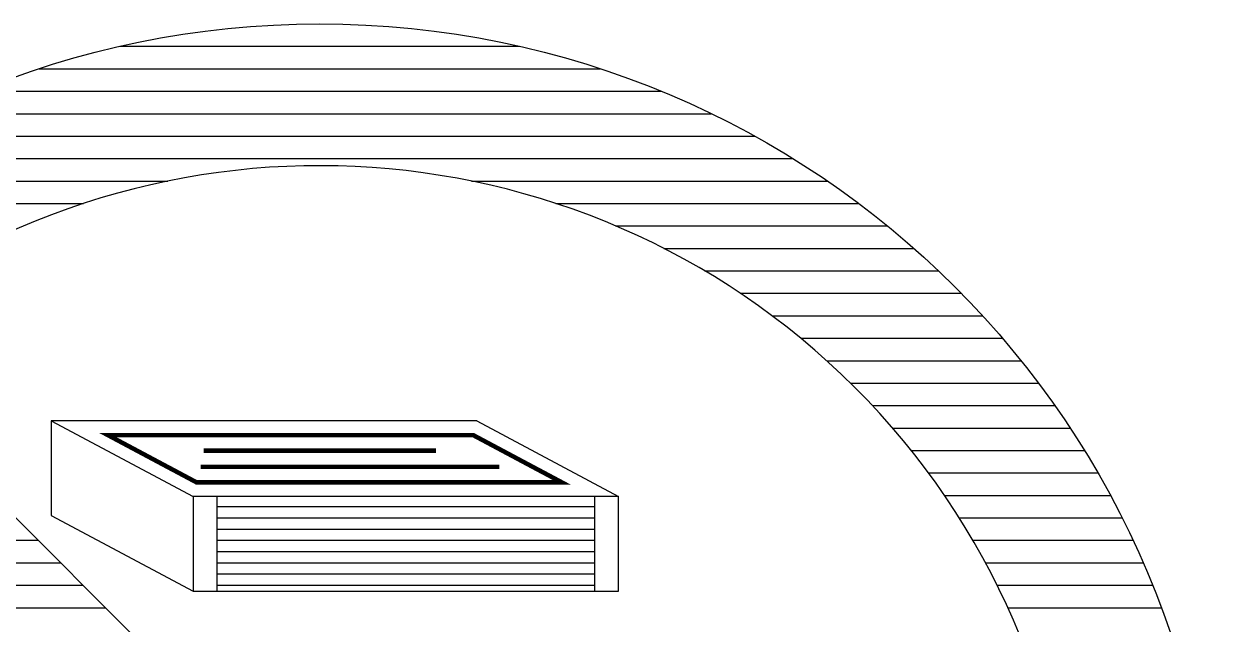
# Model space of a CAD drawing. Header units: millimetres. Extents: x -3 to 2253, y -3 to 1300.
# Drawn here: x 1503.35 to 1510, y 906.66 to 910 of the extents above; entities that cross this region are included whole.
import ezdxf

# ---------------------------------------------------------------- set-up
doc = ezdxf.new("R2010")
doc.units = ezdxf.units.MM
doc.layers.add('ROOD', color=1, linetype='Continuous')
doc.layers.add('VEILIG', color=7, linetype='Continuous')

# ---------------------------------------------------------------- blocks, each defined once
blk = doc.blocks.new('*X631')
at = {"color": 0}
for p, q in [((97.889, 108.875), (100.111, 108.875)), ((97.4388, 108.75), (100.5612, 108.75)), ((97.1002, 108.625), (100.8998, 108.625)), ((96.8206, 108.5), (101.1794, 108.5)), ((96.5794, 108.375), (101.4206, 108.375)), ((96.3661, 108.25), (101.6339, 108.25)), ((96.1743, 108.125), (98.1557, 108.125)), ((99.8443, 108.125), (101.8257, 108.125)), ((96, 108), (97.6853, 108)), ((100.3147, 108), (102, 108)), ((100.6471, 107.875), (102.1598, 107.875)), ((100.9147, 107.75), (102.3072, 107.75)), ((101.1419, 107.625), (102.4437, 107.625)), ((101.3406, 107.5), (102.5707, 107.5)), ((101.5175, 107.375), (102.6891, 107.375)), ((101.6769, 107.25), (102.7997, 107.25)), ((101.8219, 107.125), (102.9031, 107.125)), ((101.9544, 107), (103, 107)), ((102.0762, 106.875), (103.0908, 106.875)), ((102.1884, 106.75), (103.1758, 106.75)), ((102.2921, 106.625), (103.2555, 106.625)), ((102.388, 106.5), (103.3301, 106.5)), ((102.4768, 106.375), (103.3999, 106.375)), ((102.5589, 106.25), (103.4651, 106.25)), ((96.3168, 106.125), (97.4332, 106.125)), ((102.635, 106.125), (103.526, 106.125)), ((96.4418, 106), (97.5582, 106)), ((102.7052, 106), (103.5826, 106)), ((96.5668, 105.875), (97.6832, 105.875)), ((102.77, 105.875), (103.6351, 105.875)), ((96.6918, 105.75), (97.8082, 105.75)), ((102.8296, 105.75), (103.6837, 105.75))]:
    blk.add_line(p, q, dxfattribs=at)
blk = doc.blocks.new('*X630')
at = {"color": 0}
for p, q in [((98.427, 106.3125), (100.5322, 106.3125)), ((98.427, 106.25), (100.5322, 106.25)), ((98.427, 106.1875), (100.5322, 106.1875)), ((98.427, 106.125), (100.5322, 106.125)), ((98.427, 106.0625), (100.5322, 106.0625)), ((98.427, 106), (100.5322, 106)), ((98.427, 105.9375), (100.5322, 105.9375)), ((98.427, 105.875), (100.5322, 105.875))]:
    blk.add_line(p, q, dxfattribs=at)
blk = doc.blocks.new('PIC-26')
at = {"layer": 'VEILIG'}
for p, q in [((-2.6851, 3.2433), (3.2433, -2.6851)), ((0.8743, 2.7895), (-1.4941, 2.7895)), ((-1.4941, 2.7895), (-1.4941, 2.2632)), ((0.8743, 2.7895), (1.6638, 2.3684)), ((-0.573, 2.3684), (-0.7046, 2.3684)), ((-0.7046, 2.3684), (-0.7046, 1.8421)), ((1.5322, 2.3684), (-0.573, 2.3684)), ((-0.573, 2.3684), (-0.573, 1.8421)), ((1.5322, 1.8421), (1.5322, 2.3684)), ((1.6638, 2.3684), (1.5322, 2.3684)), ((1.6638, 1.8421), (1.6638, 2.3684)), ((-1.4941, 2.2632), (-0.7046, 1.8421)), ((-0.7046, 1.8421), (-0.573, 1.8421)), ((-0.573, 1.8421), (1.5322, 1.8421)), ((1.5322, 1.8421), (1.6638, 1.8421))]:
    blk.add_line(p, q, dxfattribs=at)
blk.add_lwpolyline([(-1.4941, 2.7895), (-0.7046, 2.3684)], dxfattribs=at)
at = {"layer": 'VEILIG', "const_width": 0.025}
blk.add_lwpolyline([(0.8546, 2.7105), (1.348, 2.4474), (-0.6849, 2.4474), (-1.1783, 2.7105)], close=True, dxfattribs=at)
for points in [[(0.6483, 2.6237), (-0.6464, 2.6237)], [(1.0006, 2.5342), (-0.6632, 2.5342)]]:
    blk.add_lwpolyline(points, dxfattribs=at)
at = {"layer": 'VEILIG'}
blk.add_circle((0, 0), 5, dxfattribs=at)
for start, end in [(320.37938, 129.62062), (140.37938, 309.62062)]:
    blk.add_arc((0, 0), 4.2105, start, end, dxfattribs=at)
at = {"layer": 'ROOD'}
blk.add_blockref('*X631', (-99, -104), dxfattribs=at)
at = {"layer": 'VEILIG'}
blk.add_blockref('*X630', (-99, -104), dxfattribs=at)

msp = doc.modelspace()

# ---------------------------------------------------------------- block references
msp.add_blockref('PIC-26', (1505, 905))

doc.saveas('drawing.dxf')
